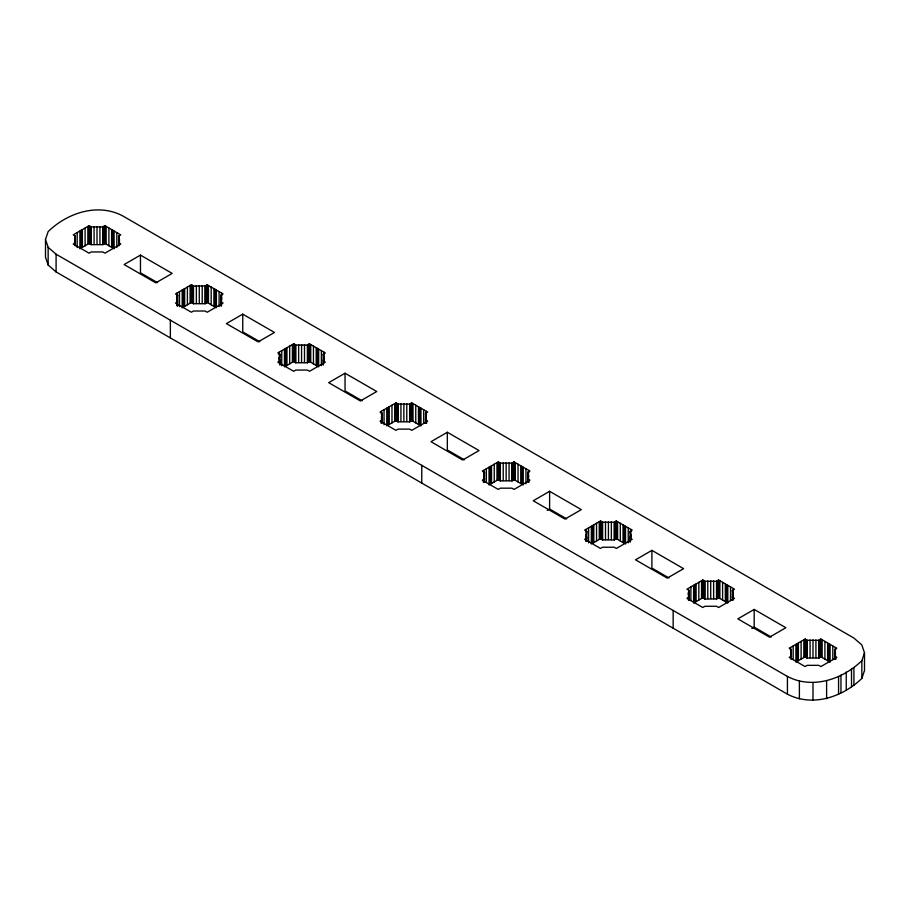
<?xml version="1.0" encoding="UTF-8"?>
<svg xmlns="http://www.w3.org/2000/svg" width="910" height="910" viewBox="0 0 910 910"><rect width="100%" height="100%" fill="white"/><g stroke="black" fill="none" stroke-linecap="round" stroke-linejoin="round"><path stroke-width="1.36" d="M74.586 242.174L75.348 236.1L73.221 234.871L89.078 225.725L91.193 226.943L102.807 226.943L104.934 225.725L120.78 234.871L118.664 236.1L118.664 245.643M118.664 236.1L119.426 239.455L118.664 242.799L120.78 244.028L104.934 253.185L102.807 251.956L91.193 251.956L89.078 253.185L73.221 244.028L75.348 242.799L74.586 239.455M177.632 295.159L176.87 298.503L177.632 301.858L175.505 303.087L191.362 312.232L193.489 311.015L205.091 311.015L207.218 312.232L223.075 303.087L220.948 301.858L221.71 298.503L220.948 295.159L223.075 293.93L207.218 284.773L205.091 286.002L193.489 286.002L191.362 284.773L175.505 293.93L177.632 295.159L177.632 305.942M279.154 360.28L279.916 354.206L277.789 352.978L293.646 343.832L295.773 345.049L307.375 345.049L309.502 343.832L325.359 352.978L323.232 354.206L323.232 365.115M323.232 354.206L323.994 357.562L323.232 360.906L325.359 362.135L309.502 371.291L307.375 370.063L295.773 370.063L293.646 371.291L277.789 362.135L279.916 360.906L279.154 357.562M381.438 419.339L382.2 413.265L380.073 412.037L395.93 402.88L398.057 404.108L409.659 404.108L411.786 402.88L427.643 412.037L425.516 413.265L425.516 422.809M425.516 413.265L426.278 416.609L425.516 419.965L427.643 421.193L411.786 430.339L409.659 429.122L398.057 429.122L395.93 430.339L380.073 421.193L382.2 419.965L381.438 416.609M483.722 482.482L484.484 472.313L482.357 471.084L498.214 461.939L500.341 463.156L511.943 463.156L514.07 461.939L529.927 471.084L527.8 472.313L527.8 481.856M527.8 472.313L528.562 475.668L527.8 479.013L529.927 480.241L514.07 489.398L511.943 488.17L500.341 488.17L498.214 489.398L482.357 480.241L484.484 479.013L483.722 475.668M586.006 537.446L586.768 531.372L584.641 530.143L600.498 520.986L602.625 522.215L614.227 522.215L616.354 520.986L632.211 530.143L630.084 531.372L630.084 542.269M630.084 531.372L630.846 534.716L630.084 538.072L632.211 539.3L616.354 548.446L614.227 547.228L602.625 547.228L600.498 548.446L584.641 539.3L586.768 538.072L586.006 534.716M689.052 590.419L688.29 593.775L689.052 597.119L686.925 598.348L702.782 607.505L704.909 606.276L716.511 606.276L718.638 607.505L734.495 598.348L732.368 597.119L733.13 593.775L732.368 590.419L734.495 589.202L718.638 580.045L716.511 581.274L704.909 581.274L702.782 580.045L686.925 589.202L689.052 590.419L689.052 599.963M790.574 656.918L791.336 649.478L789.22 648.25L805.066 639.093L807.193 640.321L818.807 640.321L820.922 639.093L836.779 648.25L834.652 649.478L834.652 659.022M834.652 649.478L835.414 652.823L834.652 656.178L836.779 657.407L820.922 666.552L818.807 665.335L807.193 665.335L805.066 666.552L789.22 657.407L791.336 656.178L790.574 652.823M45.5 239.455L48.15 231.595C67.306 212.951 97.586 202.691 122.577 215.829L853.91 638.058L861.85 644.974L864.5 652.823L864.5 670.545L861.85 678.405C842.694 697.049 812.414 707.309 787.423 694.171L56.09 271.942L48.15 265.026L45.5 257.177L45.5 239.455L48.15 247.304L48.15 265.026M861.85 678.405L861.85 660.683L864.5 652.823M48.15 247.304L56.09 254.22L787.423 676.448C812.414 689.587 842.694 679.326 861.85 660.683M114.091 231.015L114.091 248.737L104.934 243.448L102.807 244.665L91.193 244.665L89.078 243.448L79.909 248.737L79.909 231.015M140.47 255.107L124.113 264.548L155.815 282.862L172.183 273.409L140.47 255.107L140.47 272.818L157.544 282.68M216.387 290.062L216.387 307.785L207.218 302.495L205.091 303.724L193.489 303.724L191.362 302.495L182.193 307.785L182.193 290.062M242.754 314.155L226.397 323.607L258.099 341.91L274.467 332.457L242.754 314.155L242.754 331.877L259.828 341.728M318.671 349.122L318.671 366.844L309.502 361.554L307.375 362.772L295.773 362.772L293.646 361.554L284.477 366.844L284.477 349.122M345.049 373.214L328.681 382.655L360.383 400.969L376.751 391.516L345.049 373.214L345.049 390.925L362.123 400.787M420.955 408.169L420.955 425.891L411.786 420.602L409.659 421.83L398.057 421.83L395.93 420.602L388.001 425.175L388.001 407.464M447.333 432.261L430.965 441.714L462.667 460.016L479.035 450.564L447.333 432.261L447.333 449.984L464.407 459.846M521.999 466.512L521.999 484.234L514.07 479.661L511.943 480.878L500.341 480.878L498.214 479.661L489.045 484.95L489.045 467.228M549.617 491.32L533.249 500.762L564.951 519.075L581.319 509.623L549.617 491.32L549.617 509.031L566.691 518.893M547.274 510.385L549.617 509.031M624.283 525.571L624.283 543.293L616.354 538.709L614.227 539.937L602.625 539.937L600.498 538.709L592.569 543.293L592.569 525.571M651.901 550.368L635.533 559.821L667.246 578.123L683.603 568.67L651.901 550.368L651.901 568.09L668.975 577.952M727.807 585.335L727.807 603.057L718.638 597.768L716.511 598.985L704.909 598.985L702.782 597.768L693.613 603.057L693.613 585.335M754.185 609.427L737.817 618.868L769.53 637.182L785.887 627.729L754.185 609.427L754.185 627.138L771.259 637M751.842 628.491L754.185 627.138M830.091 644.394L830.091 662.105L820.922 656.815L818.807 658.044L807.193 658.044L805.066 656.815L795.909 662.105L795.909 644.394M853.91 667.587L853.91 685.31M851.51 668.975L851.51 686.697M846.243 672.024L846.243 689.735M840.965 675.061L840.965 692.783M838.565 676.448L838.565 694.171M835.721 656.792L835.721 659.522M835.539 647.533L835.539 650.263M835.414 652.823L835.414 655.553M835.221 651.139L835.221 655.234M834.982 656.372L834.982 659.102M832.809 645.963L832.809 659.591M828.851 643.677L828.851 661.399M827.611 642.961L827.611 660.683M826.61 681.033L826.61 698.755M824.892 641.391L824.892 659.102M822.162 639.81L822.162 657.532M820.922 639.093L820.922 656.815M820.592 639.286L820.592 657.009M819.864 639.707L819.864 657.429M819.136 640.128L819.136 657.85M818.807 640.321L818.807 658.044M815.917 639.992L815.917 657.714M812.994 639.878L812.994 657.6M812.994 682.557L812.994 700.279M810.071 639.992L810.071 657.714M807.193 640.321L807.193 658.044M806.863 640.128L806.863 657.85M806.135 639.707L806.135 657.429M805.395 639.286L805.395 657.009M805.066 639.093L805.066 656.815M803.826 639.81L803.826 657.532M801.107 641.391L801.107 659.102M799.389 681.033L799.389 698.755M798.377 642.961L798.377 660.683M797.137 643.677L797.137 661.399M793.179 645.963L793.179 659.591M791.336 649.478L791.336 659.022M791.006 656.372L791.006 659.102M790.767 651.139L790.767 657.236M790.449 647.533L790.449 650.263M787.423 676.448L787.423 694.171M732.937 592.091L732.937 600.27M732.698 590.226L732.698 600.043M732.368 590.419L732.368 599.963M730.525 586.904L730.525 600.543M726.567 584.618L726.567 602.34M725.327 583.902L725.327 601.624M722.597 582.332L722.597 600.054M719.878 580.762L719.878 598.484M718.638 580.045L718.638 597.768M718.308 580.239L718.308 597.961M717.581 580.66L717.581 598.382M716.853 581.08L716.853 598.803M716.511 581.274L716.511 598.985M713.633 580.944L713.633 598.655M710.71 580.83L710.71 598.553M707.787 580.944L707.787 598.655M704.909 581.274L704.909 598.985M704.579 581.08L704.579 598.803M703.851 580.66L703.851 598.382M703.111 580.239L703.111 597.961M702.782 580.045L702.782 597.768M701.542 580.762L701.542 598.484M698.823 582.332L698.823 600.054M696.093 583.902L696.093 601.624M694.853 584.618L694.853 602.34M690.895 586.904L690.895 600.543M688.722 590.226L688.722 600.043M688.483 592.091L688.483 600.27M673.15 610.473L673.15 628.196M630.971 529.427L630.971 532.157M630.846 534.716L630.846 538.811M630.653 533.033L630.653 538.481M630.414 538.265L630.414 540.984M628.241 527.857L628.241 542.849M625.523 526.287L625.523 543.998M623.043 524.854L623.043 542.576M620.313 523.273L620.313 540.995M617.594 521.703L617.594 539.425M616.354 520.986L616.354 538.709M616.024 521.18L616.024 538.902M615.296 521.601L615.296 539.323M614.568 522.021L614.568 539.744M614.227 522.215L614.227 539.937M611.349 521.885L611.349 539.607M608.426 521.771L608.426 539.493M605.503 521.885L605.503 539.607M602.625 522.215L602.625 539.937M602.295 522.021L602.295 539.744M601.556 521.601L601.556 539.323M600.827 521.18L600.827 538.902M600.498 520.986L600.498 538.709M599.258 521.703L599.258 539.425M596.539 523.273L596.539 540.995M593.809 524.854L593.809 542.576M591.329 526.287L591.329 543.998M588.611 527.857L588.611 542.849M586.768 531.372L586.768 540.915M586.438 538.265L586.438 540.984M586.199 533.033L586.199 537.127M585.881 529.427L585.881 532.157M585.71 538.686L585.71 541.416M528.687 470.379L528.687 473.098M528.858 479.627L528.858 482.357M528.562 475.668L528.562 478.387M528.369 473.974L528.369 478.068M528.13 472.119L528.13 481.936M525.957 468.798L525.957 483.801M523.239 467.228L523.239 484.95M520.759 465.795L520.759 483.517M518.029 464.225L518.029 481.947M515.31 462.655L515.31 480.378M514.07 461.939L514.07 479.661M513.74 462.132L513.74 479.843M513.012 462.553L513.012 480.275M512.284 462.974L512.284 480.696M511.943 463.156L511.943 480.878M509.065 462.837L509.065 480.548M506.142 462.724L506.142 480.446M503.219 462.837L503.219 480.548M500.341 463.156L500.341 480.878M500.011 462.974L500.011 480.696M499.272 462.553L499.272 480.275M498.543 462.132L498.543 479.843M498.214 461.939L498.214 479.661M496.974 462.655L496.974 480.378M494.255 464.225L494.255 481.947M491.525 465.795L491.525 483.517M490.285 466.512L490.285 484.234M486.327 468.798L486.327 482.436M484.484 472.313L484.484 481.856M484.154 472.119L484.154 481.936M483.915 473.974L483.915 482.163M483.597 470.379L483.597 473.098M483.426 479.627L483.426 482.357M426.574 420.579L426.574 423.298M426.403 411.32L426.403 414.05M426.278 416.609L426.278 422.069M426.085 414.926L426.085 423.104M425.846 413.072L425.846 422.877M423.673 409.75L423.673 423.377M421.762 465.328L421.762 483.051M419.715 407.464L419.715 425.175M418.475 406.747L418.475 424.47M415.745 405.166L415.745 422.888M413.026 403.596L413.026 421.319M411.786 402.88L411.786 420.602M411.457 403.073L411.457 420.795M410.728 403.494L410.728 421.216M409.989 403.915L409.989 421.637M409.659 404.108L409.659 421.83M406.781 403.778L406.781 421.501M403.858 403.665L403.858 421.387M400.935 403.778L400.935 421.501M398.057 404.108L398.057 421.83M397.715 403.915L397.715 421.637M396.988 403.494L396.988 421.216M396.26 403.073L396.26 420.795M395.93 402.88L395.93 420.602M394.69 403.596L394.69 421.319M391.971 405.166L391.971 422.888M389.241 406.747L389.241 424.47M386.761 408.169L386.761 425.891M384.043 409.75L384.043 424.742M382.2 413.265L382.2 422.809M381.87 413.072L381.87 422.877M381.631 414.926L381.631 419.01M381.313 411.32L381.313 414.05M381.142 420.579L381.142 423.298M324.119 352.272L324.119 354.991M323.994 357.562L323.994 360.28M323.801 355.867L323.801 361.327M323.562 361.099L323.562 363.829M321.389 350.691L321.389 365.683M317.431 348.405L317.431 366.127M316.191 347.688L316.191 365.411M313.461 346.118L313.461 363.841M310.742 344.549L310.742 362.271M309.502 343.832L309.502 361.554M309.173 344.025L309.173 361.736M308.445 344.446L308.445 362.157M307.705 344.867L307.705 362.589M307.375 345.049L307.375 362.772M304.497 344.731L304.497 362.442M301.574 344.617L301.574 362.339M298.651 344.731L298.651 362.442M295.773 345.049L295.773 362.772M295.432 344.867L295.432 362.589M294.703 344.446L294.703 362.157M293.976 344.025L293.976 361.736M293.646 343.832L293.646 361.554M292.406 344.549L292.406 362.271M289.687 346.118L289.687 363.841M286.957 347.688L286.957 365.411M285.717 348.405L285.717 366.127M281.759 350.691L281.759 365.683M279.916 354.206L279.916 365.115M279.586 361.099L279.586 363.829M279.347 355.867L279.347 361.327M279.029 352.272L279.029 354.991M221.835 293.213L221.835 295.943M221.517 296.819L221.517 305.646M221.278 294.965L221.278 305.862M220.948 295.159L220.948 305.942M219.105 291.644L219.105 306.636M215.147 289.357L215.147 307.068M213.907 288.641L213.907 306.363M211.177 287.06L211.177 304.782M208.458 285.49L208.458 303.212M207.218 284.773L207.218 302.495M206.888 284.966L206.888 302.689M206.149 285.387L206.149 303.11M205.421 285.808L205.421 303.53M205.091 286.002L205.091 303.724M202.213 285.672L202.213 303.394M199.29 285.558L199.29 303.28M196.367 285.672L196.367 303.394M193.489 286.002L193.489 303.724M193.148 285.808L193.148 303.53M192.419 285.387L192.419 303.11M191.691 284.966L191.691 302.689M191.362 284.773L191.362 302.495M190.122 285.49L190.122 303.212M187.403 287.06L187.403 304.782M184.673 288.641L184.673 306.363M183.433 289.357L183.433 307.068M179.475 291.644L179.475 306.636M177.302 294.965L177.302 305.862M177.063 296.819L177.063 305.646M176.745 293.213L176.745 295.943M170.363 320.195L170.363 337.906M119.426 239.455L119.426 243.539M119.233 237.76L119.233 243.869M118.994 242.993L118.994 245.723M116.821 232.585L116.821 247.577M112.863 230.298L112.863 248.02M111.623 229.582L111.623 247.304M108.893 228.012L108.893 245.734M106.174 226.442L106.174 244.153M104.934 225.725L104.934 243.448M104.604 225.919L104.604 243.63M103.865 226.34L103.865 244.051M103.137 226.761L103.137 244.471M102.807 226.943L102.807 244.665M99.929 226.613L99.929 244.335M97.006 226.51L97.006 244.233M94.083 226.613L94.083 244.335M91.193 226.943L91.193 244.665M90.863 226.761L90.863 244.471M90.135 226.34L90.135 244.051M89.407 225.919L89.407 243.63M89.078 225.725L89.078 243.448M87.838 226.442L87.838 244.153M85.108 228.012L85.108 245.734M82.389 229.582L82.389 247.304M81.149 230.298L81.149 248.02M77.191 232.585L77.191 247.577M75.348 236.1L75.348 245.643M75.018 242.993L75.018 245.723M74.779 237.76L74.779 241.855M56.09 254.22L56.09 271.942"/></g></svg>
